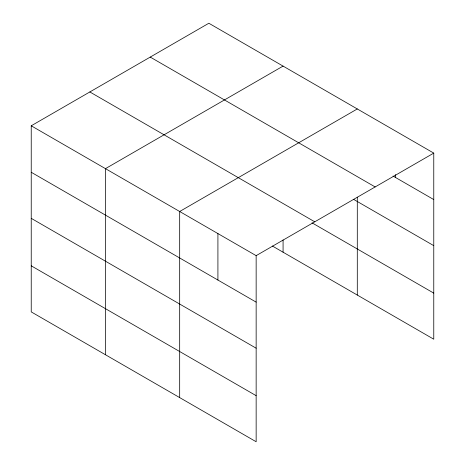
<?xml version="1.0" encoding="UTF-8"?>
<svg xmlns="http://www.w3.org/2000/svg" width="465" height="465" viewBox="0 0 465 465"><rect width="100%" height="100%" fill="white"/><g stroke="black" fill="none" stroke-linecap="round" stroke-linejoin="round"><path stroke-width="0.7" d="M357.294 197.183L357.294 295.054M272.38 246.026L433.769 339.206L433.769 153.107L208.849 23.25L31.231 125.794L31.231 311.893L256.151 441.75L256.151 255.651L31.231 125.794M283.075 66.1L105.456 168.65L105.456 354.749M357.294 108.955L179.676 211.499L179.676 397.598M256.151 255.651L433.769 153.107M393.024 176.049L433.769 199.572M150.236 57.09L375.156 186.947M353.522 199.322L433.769 245.654M89.844 91.954L314.764 221.811M312.009 222.828L433.769 293.124M31.231 172.265L256.151 302.122M31.231 218.341L256.151 348.198M31.231 265.817L256.151 395.674M395.529 174.596L395.529 177.496M283.075 239.963L283.075 252.199M217.916 233.575L217.916 280.046"/></g></svg>
